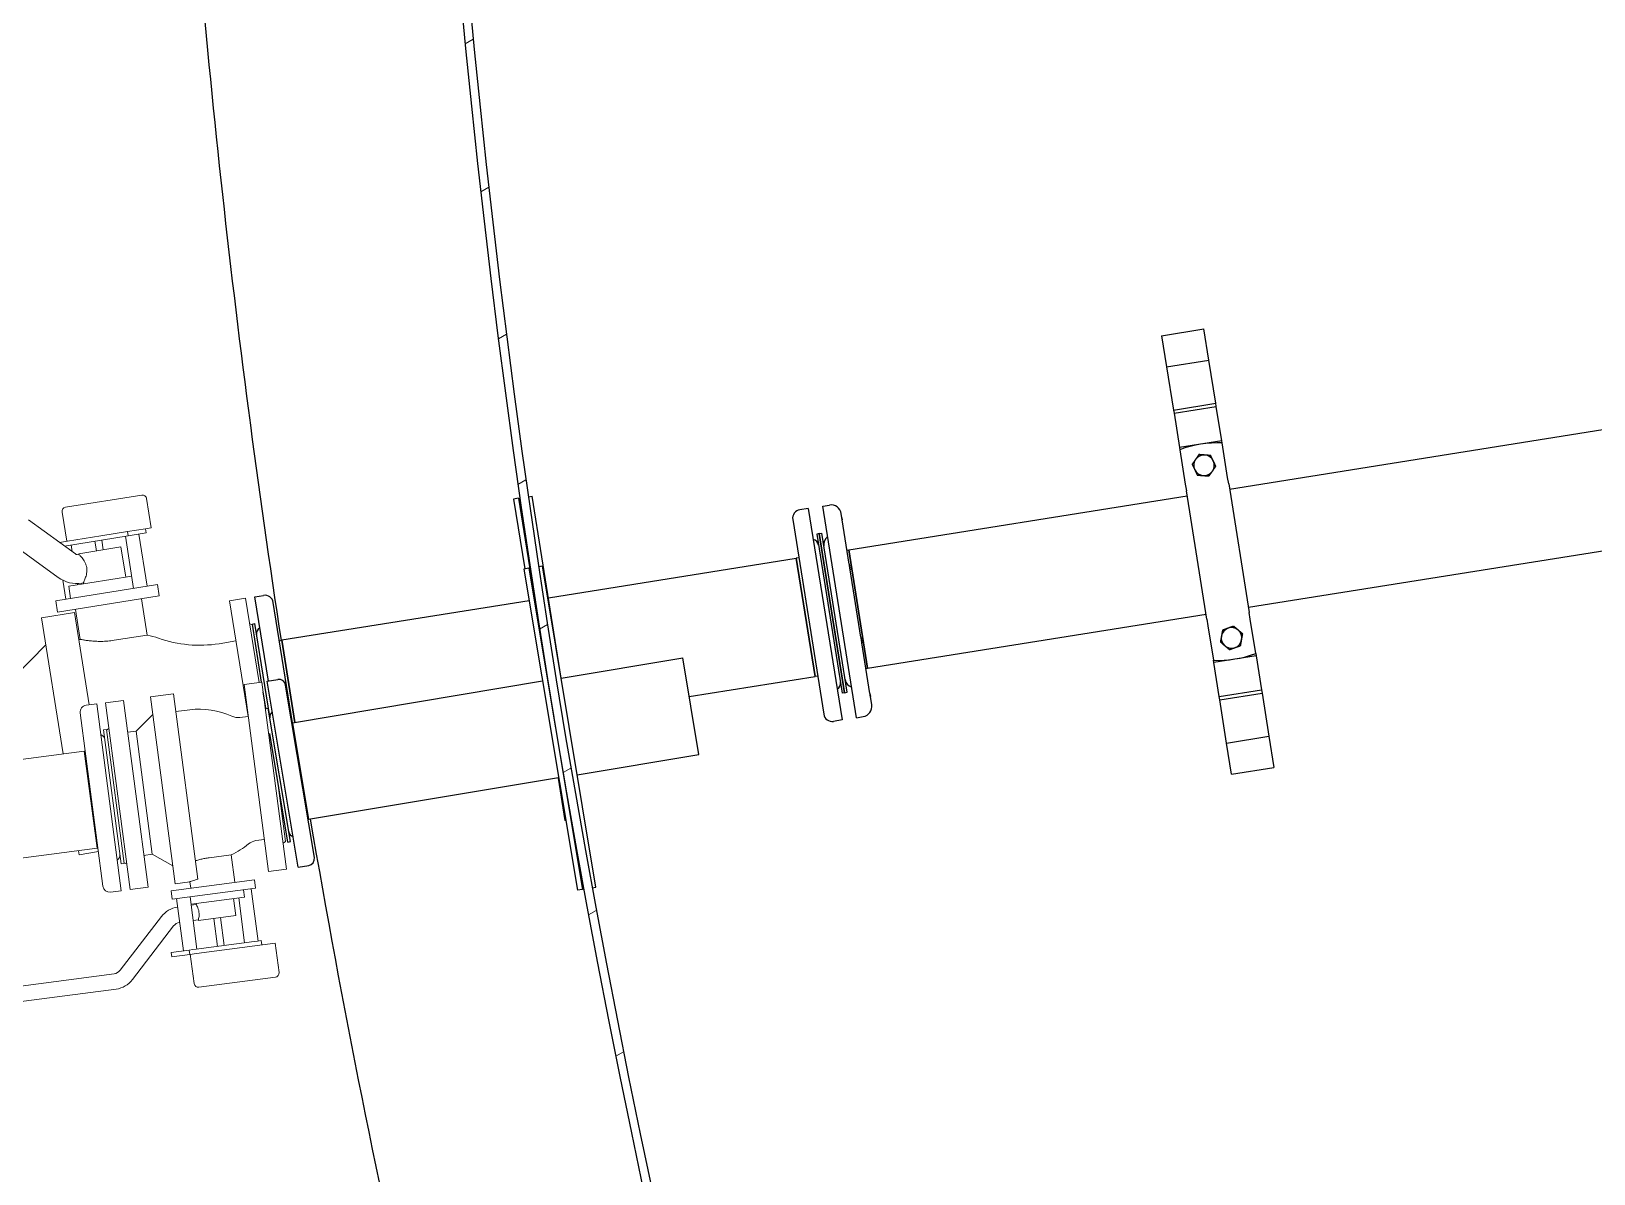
# Model space of a CAD drawing. Header units: millimetres. Extents: x 0 to 157650, y 0 to 89100.
# Drawn here: x 100214 to 105685, y 55330 to 59330 of the extents above; entities that cross this region are included whole.
import ezdxf

# ---------------------------------------------------------------- set-up
doc = ezdxf.new("R2010")
doc.units = ezdxf.units.MM
doc.header["$LTSCALE"] = 150
doc.layers.add('Hatch', color=7, linetype='Continuous', lineweight=18)
doc.layers.add('Visible', color=7, linetype='Continuous', lineweight=25)
doc.layers.add('P_Biomass (BM)', color=150, linetype='Continuous', lineweight=18, true_color=0x007fff)

msp = doc.modelspace()

# ---------------------------------------------------------------- hatches: boundary and pattern name
at = {"layer": 'Hatch'}
h = msp.add_hatch(dxfattribs=at)
h.set_pattern_fill('ANSI31', color=256, scale=3810, angle=-14.999977780745, style=0)
h.set_pattern_definition([(30.000022219255, (0, 0), (-238.1251599456498, 412.4445062076336), [])])
edge = h.paths.add_edge_path()
edge.add_line((108123.4879463315, 42159.58709388264), (108086.8065875741, 42159.58709388264))
edge.add_ellipse((137412.9492791453, 62779.96184395169), major_axis=(19200.00000006426, -30275.11354226793), ratio=1, start_angle=269.9999999999994, end_angle=272.7303477327447, ccw=False)
edge.add_ellipse((137412.9492789841, 62779.96184385057), major_axis=(18899.9999998964, -30463.2975889012), ratio=1, start_angle=269.9999999999999, end_angle=270.5659876102085, ccw=False)
edge.add_ellipse((137412.9492791489, 62779.96184395414), major_axis=(-3600.000000000085, -35668.78887767279), ratio=1, start_angle=270.00000000000017, end_angle=307.5795037802839, ccw=False)
edge.add_ellipse((137412.949278965, 62779.96184397389), major_axis=(-3899.999999980316, -35637.23474102448), ratio=1, start_angle=269.99999999999784, end_angle=270.4821088476203, ccw=False)
edge.add_ellipse((137412.9492772113, 62779.96184416919), major_axis=(-4012.253517421899, -35624.77117922516), ratio=1, start_angle=270, end_angle=270.1805070568376, ccw=False)
edge.add_line((101788.1780979862, 66792.2153615911), (101817.9896219872, 66788.8578272667))
edge.add_ellipse((137412.949279149, 62779.96184395414), major_axis=(-20620.37475007149, 29289.46133281754), ratio=1, start_angle=48.42779682903527, end_angle=90.00000000000006)

# ---------------------------------------------------------------- linework, layer by layer
at = {"layer": 'P_Biomass (BM)'}
for p, q in [((100334.5506830637, 57663.37919880647), (100601.1786788518, 57705.91755634423)), ((100634.6609577594, 57591.26073361153), (100618.35458737, 57693.46813199694)), ((100368.9215719902, 57499.88853389189), (100204.7739176801, 57618.86586786859)), ((100338.407629106, 57543.99589190291), (100322.1012587165, 57646.20329028831)), ((100330.7178158259, 57527.57934114355), (100553.8371841865, 57563.1762462505)), ((100458.0198583312, 57563.07906341171), (100341.178056293, 57544.43789133312)), ((100458.0198583312, 57563.07906341169), (100551.473942101, 57577.98891268323)), ((100572.9647581864, 57379.39455343346), (100543.8968805356, 57561.59035055534)), ((100551.4739421011, 57577.98891268326), (100614.3187633931, 57588.01529970841)), ((100553.8371841865, 57563.17624625054), (100551.4739421011, 57577.98891268325)), ((100553.8371841865, 57563.17624625054), (100616.6820054785, 57573.20263327574)), ((100620.365290771, 57386.95692810687), (100591.2974131202, 57569.15272522876)), ((100634.6609577594, 57591.26073361153), (100614.3187633931, 57588.01529970839)), ((100616.6820054784, 57573.20263327569), (100614.318763393, 57588.01529970835)), ((100309.0606798211, 57417.30116446572), (100144.913025511, 57536.2784984424)), ((100313.5419073078, 57540.02876549088), (100341.178056293, 57544.43789133311)), ((100358.0562609157, 57507.76391749037), (100354.2947501975, 57531.34085186184)), ((100380.4679399997, 57500.58025798632), (100528.5946043264, 57524.21267884062)), ((100380.4679399996, 57500.58025798629), (100380.7042642082, 57499.09899134302)), ((100442.6811390169, 57510.5058747451), (100437.2456822204, 57544.57500754025)), ((100466.3814053091, 57514.28706208172), (100460.9459485126, 57548.35619487688)), ((100528.5946043264, 57524.21267884058), (100545.373623133, 57419.0427471686)), ((100380.7042642081, 57499.09899134303), (100375.6213606681, 57498.28805486397)), ((100655.9156902093, 57392.62870911192), (100300.4116958252, 57335.91089906155)), ((100335.9620952637, 57341.58268006655), (100325.4528324562, 57407.45413918667)), ((100345.4026262918, 57387.13897901533), (100566.1113561387, 57422.35128608825)), ((100376.5092258004, 57392.10178739463), (100375.8573070588, 57396.18797683799)), ((100396.7743103892, 57398.37285960085), (100391.6914068491, 57397.5619231218)), ((100396.7743103892, 57398.37285960085), (100397.2469588063, 57395.41032631435)), ((100662.2964438401, 57352.63450974372), (100655.9156902094, 57392.62870911192)), ((100300.4116958252, 57335.91089906155), (100306.7924494558, 57295.91669969333)), ((100306.792449456, 57295.91669969333), (100662.2964438401, 57352.63450974372)), ((100345.4026262919, 57387.1389790153), (100352.2560283396, 57344.18224636059)), ((100600.0832448228, 57342.70889298486), (100620.3067069345, 57215.94938738012)), ((100908.7837358005, 57335.757679414), (100965.0718682447, 57344.73799933866)), ((100973.3436617462, 56931.09975044139), (100908.7837358005, 57335.75767941397)), ((101012.147171774, 57049.67268516895), (100965.0718682447, 57344.73799933861)), ((100249.9366865066, 57276.21302695299), (100365.4754846815, 57294.64631521938)), ((100417.0472344411, 56971.39753285893), (100365.4754846815, 57294.64631521938)), ((100369.0056484732, 57305.84231645209), (100385.7846672797, 57200.67238478017)), ((100325.9916083324, 56799.50512025442), (100249.9366865067, 57276.21302695302)), ((100989.0842174511, 57251.35487942072), (100979.377966519, 57255.06819234086)), ((100158.0133478267, 57071.67611144399), (100265.0614358535, 57181.41196178385)), ((100380.6002340283, 57199.84525005026), (100385.7846672798, 57200.67238478016)), ((100504.7679087596, 57197.51609911375), (100620.3067069345, 57215.94938738011)), ((100871.9838698815, 57185.58437996185), (100931.2345356121, 57195.03734830357)), ((100632.3522049584, 56999.71719532611), (100712.6604823019, 57010.28036673085)), ((100797.9918712702, 56361.53421003184), (100712.6604823019, 57010.28036673078)), ((100959.5340756169, 57042.75233808608), (101021.9960691063, 57050.96813806755)), ((101045.604361137, 56388.38859676902), (100959.5340756169, 57042.75233808608)), ((101108.0663546264, 56396.60439675049), (101021.9960691063, 57050.96813806755)), ((100443.4790341688, 56974.87418109857), (100406.2992761394, 56969.98382396672)), ((100443.4790341689, 56974.87418109859), (100529.5493196889, 56320.51043978152)), ((100474.7100309138, 56978.98208108707), (100537.1720244032, 56987.19788106856)), ((100560.7803164339, 56324.61833977007), (100474.7100309138, 56978.98208108712)), ((100623.2423099233, 56332.83413975154), (100537.1720244032, 56987.19788106859)), ((100718.4224904785, 56345.353454009), (100632.3522049584, 56999.71719532605)), ((100720.8762822833, 56947.81837324137), (100769.2099677215, 56954.17583751275)), ((101037.9630174483, 56959.23042774685), (101033.8377556022, 56960.93973590583)), ((100385.634059565, 56943.0589502636), (100465.4446879564, 56336.28529922414)), ((100581.5869022221, 56879.57089268591), (100640.5680049398, 56937.25520183664)), ((100944.4613405889, 56927.30077829254), (100974.2051470123, 56931.21306399795)), ((100477.914974673, 56885.60259546863), (100467.5046424248, 56884.23329547175)), ((100467.5046424248, 56884.23329547175), (100529.318756571, 56414.2811539804)), ((100477.914974673, 56885.60259546866), (100539.7290888192, 56415.6504539773)), ((100478.3062032443, 56882.62821482027), (100486.5517174098, 56888.95367892546)), ((100551.8430957987, 56875.65860698046), (100581.5869022222, 56879.57089268587)), ((100638.3150449513, 56448.28569954513), (100581.5869022222, 56879.57089268592)), ((99951.07479906864, 56750.19126802948), (100400.2062760416, 56809.26678221766)), ((100403.1806609534, 56809.65797845797), (100400.2062803112, 56809.26674988747)), ((100444.9237016838, 56469.29507480082), (100400.2062760417, 56809.26678221768)), ((100400.2062803113, 56809.26674988747), (100444.9237059247, 56469.29504246683)), ((101104.470182296, 56492.95826301734), (101073.9543495415, 56724.95998544603)), ((99998.7666053245, 56410.6107891796), (100444.9237016838, 56469.29507480076)), ((100382.2782432908, 56446.70370672334), (100380.0356476215, 56460.76016830916)), ((100447.8980865669, 56469.68627103728), (100444.9237059247, 56469.29504246679)), ((101001.189483318, 56496.0155851517), (101030.9332897415, 56499.9278708571)), ((101104.470182296, 56492.9582630173), (101096.2246681304, 56486.63279891211)), ((100382.2782432908, 56446.70370672331), (100449.5101849299, 56457.43002360144)), ((100539.7290888192, 56415.65045397728), (100529.318756571, 56414.2811539804)), ((100539.3378602494, 56418.62483461361), (100548.938629938, 56414.64674193168)), ((100608.5712385278, 56444.37341383961), (100638.3150449513, 56448.28569954501)), ((100638.3150449513, 56448.28569954511), (100710.2066904969, 56407.81544749834)), ((100914.6636307797, 56446.45586327316), (100837.3297340786, 56436.28392043897)), ((100927.3325642403, 56350.13817770165), (100914.6636307796, 56446.45586327316)), ((100995.7433190144, 56359.13643482421), (100704.2540160641, 56320.79603491072)), ((100718.4224904784, 56345.35345400893), (100769.730556559, 56352.10214685087)), ((100772.6647708381, 56329.79429203322), (100769.7305565591, 56352.10214685086)), ((100999.6556047198, 56329.3926284007), (100995.7433190143, 56359.13643482424)), ((101045.604361137, 56388.38859676902), (101108.0663546263, 56396.6043967505)), ((100529.5493196889, 56320.51043978152), (100492.3695616595, 56315.62008264968)), ((100560.7803164339, 56324.61833977002), (100623.2423099232, 56332.8341397515)), ((100704.254016064, 56320.79603491072), (100708.1663017695, 56291.05222848718)), ((100708.1663017695, 56291.05222848716), (100999.6556047198, 56329.39262840065)), ((100770.4423964687, 56299.24357668296), (100794.5029535572, 56116.31916717834)), ((100961.3397185766, 56298.63319295309), (100773.7678393183, 56273.96134122304)), ((100940.7049528703, 56295.91904474491), (100961.4400671092, 56138.27687070033)), ((100961.3397185766, 56298.63319295302), (100958.0142757269, 56323.91542841301)), ((100984.9696002982, 56327.46093733364), (101009.0301573868, 56144.53652782906)), ((100722.8523061911, 56292.98391955429), (100746.9128632797, 56110.05951004966)), ((100792.3868648184, 56271.87159346835), (100774.3546821741, 56269.49977025942)), ((100792.3868648184, 56271.8715934684), (100791.8000219626, 56276.3331644319)), ((100930.4973416369, 56234.05960868897), (100922.672770226, 56293.54722153595)), ((100670.1261423076, 56230.08910737955), (100526.0268864606, 56042.3410501344)), ((100712.9633540583, 56197.21094913691), (100568.8640982113, 56009.46289189177)), ((100799.4289790882, 56218.33274190612), (100781.396796444, 56215.96091869719)), ((100799.6245933735, 56216.84555158491), (100799.4289790882, 56218.33274190611)), ((100930.4973416369, 56234.05960868899), (100799.6245933735, 56216.84555158497)), ((100853.1634449358, 56223.88766585473), (100866.0739877638, 56125.73310465721)), ((100876.9584900747, 56227.01749441915), (100889.8690329027, 56128.86293322164)), ((100995.1540735137, 56142.71136786763), (100792.3370179833, 56116.03427563952)), ((100793.3607323037, 56101.03972750584), (101068.6075750222, 56137.24371138427)), ((100995.1540735138, 56142.71136786767), (101006.8642218128, 56144.25163629018)), ((101019.9378290707, 56145.97124426719), (101006.8642218129, 56144.25163629014)), ((101019.9378290707, 56145.97124426719), (101021.8939719235, 56131.09934105541)), ((101068.6075750221, 56137.24371138422), (101082.104960706, 56034.62757922315)), ((100767.5532624263, 56112.77439923997), (100704.4571207653, 56104.47518798317)), ((100704.4571207653, 56104.47518798317), (100706.4132636181, 56089.60328477146)), ((100769.5094052791, 56097.90249602822), (100706.413263618, 56089.60328477142)), ((100780.6268696842, 56114.49400721701), (100767.5532624263, 56112.77439923997)), ((100767.5532624263, 56112.77439923997), (100769.5094052791, 56097.90249602825)), ((100793.3607323037, 56101.0397275058), (100769.5094052791, 56097.90249602823)), ((100771.1695107871, 56098.1208543297), (100784.6668964709, 55995.50472216863)), ((100780.6268696842, 56114.49400721706), (100792.3370179833, 56116.03427563957)), ((100504.1521046666, 56029.71507088339), (99865.50579745694, 55945.71214324986)), ((100511.1942189364, 55976.17621932115), (99872.54791172674, 55892.17329168764)), ((101069.189200347, 56017.79953315872), (100801.4949425355, 55982.58896180959))]:
    msp.add_line(p, q, dxfattribs=at)
for centre, radius, start, end in [((100336.9139251491, 57648.56653237373), 14.99999999999978, 99.06468734826123, 189.0646873482548), ((100603.5419209373, 57691.10488991148), 14.99999999999978, 9.064687348254804, 99.06468734826123), ((100374.2034154168, 57507.1756547236), 8.999999999999876, 234.0646873481431, 279.0646873482591), ((100374.2034154168, 57507.1756547236), 110.9999999999984, 234.0646873482146, 279.0646873482279), ((100552.3694944998, 56899.15207810076), 323.9999999999946, 70.60014870982867, 77.89623850240287), ((100803.7806064417, 57613.07854028526), 432.9006147540916, 250.6001487098419, 279.0646873482465), ((100409.4291047038, 56946.18877882794), 23.99999999999978, 97.49325774645156, 187.4932577464548), ((100804.0293105001, 56689.45596034363), 266.9999999999951, 65.06979548016821, 97.49325774646643), ((100937.8719548353, 56977.39768558869), 50.52840909090771, 245.0697954801847, 277.4932577464792), ((100451.18310649, 56847.28931808705), 20.99999999999973, 7.493257746462081, 72.1163242213852), ((100804.0293105001, 56689.45596034363), 266.9999999999929, 294.4790663243284, 309.9167200127664), ((101007.7788690715, 56445.91867785544), 50.52840909090732, 97.49325774650312, 129.9167200128005), ((100503.9989635137, 56445.74793136977), 20.99999999999979, 302.870191271771, 7.493257746433164), ((100489.2397330953, 56339.41512778847), 23.99999999999977, 187.4932577464548, 277.4932577464515), ((100739.1416501281, 56177.11874132204), 86.99999999999801, 98.17839576196886, 142.4932577464796), ((100739.1416501281, 56177.11874132204), 32.99999999999942, 99.2997869566934, 142.4932577465624), ((100499.8485903906, 56062.43325794925), 32.99999999999929, 277.4932577464778, 322.4932577465477), ((101067.2330574942, 56032.67143637044), 14.99999999999971, 277.4932577463991, 7.493257746364022), ((100499.8485903906, 56062.43325794925), 86.99999999999788, 277.493257746473, 322.4932577464796), ((100799.5387996827, 55997.46086502133), 14.99999999999971, 187.4932577464044, 277.4932577463991)]:
    msp.add_arc(centre, radius, start, end, dxfattribs=at)
for points, knots in [([(100380.7042642082, 57499.09899134305), (100380.7042642082, 57499.09899134305), (100380.978929283, 57498.808859072), (100382.0870204538, 57497.62031051292), (100382.9198503877, 57496.7223646368), (100385.030827755, 57494.38376824299), (100386.3101347313, 57492.94109809963), (100389.1204740016, 57489.63795313265), (100390.6503227776, 57487.77707284921), (100395.2812677266, 57481.80785897419), (100398.8859384904, 57476.73709903604), (100403.4802202802, 57468.02579316372), (100404.8711002307, 57464.9345525964), (100407.1172292725, 57458.52706372175), (100407.9686557174, 57455.20930156194), (100409.0283189317, 57448.5673930491), (100409.2515275854, 57445.14940378098), (100409.1106826103, 57438.36109235294), (100408.7507329137, 57434.99052096253), (100407.0951703472, 57425.28210256647), (100405.2472851231, 57419.34143106701), (100402.7036399883, 57412.22756890675), (100401.8287769259, 57409.9830361428), (100400.1857720409, 57405.9693958456), (100399.4188811468, 57404.2002712489), (100398.1403867648, 57401.32091183167), (100397.6283097323, 57400.20839683941), (100396.9450614488, 57398.73405444255), (100396.7743103891, 57398.37285960087), (100396.7743103891, 57398.37285960087)], [2.673934578737484, 2.673934578737484, 2.673934578737485, 2.673934578737485, 3.006122836816016, 3.006122836816016, 3.338311094894546, 3.338311094894546, 3.670499352973077, 3.670499352973077, 4.002687611051608, 4.002687611051608, 4.675278384263289, 4.675278384263289, 5.01157377086913, 5.01157377086913, 5.34786915747497, 5.34786915747497, 5.684164544080812, 5.684164544080812, 6.020459930686652, 6.020459930686652, 6.693050703898333, 6.693050703898333, 7.025238961976864, 7.025238961976864, 7.357427220055395, 7.357427220055395, 7.689615478133925, 7.689615478133925, 8.021803736209241, 8.021803736209241, 8.021803736212457, 8.021803736212457]), ([(100504.7679087596, 57197.51609911375), (100497.4396328873, 57196.34693149402), (100489.8407074298, 57195.41919619674), (100474.6796227959, 57194.14925266477), (100467.1173900158, 57193.80577960985), (100452.5734913112, 57193.63018379048), (100445.5793501374, 57193.79539463886), (100432.6053112377, 57194.44784433477), (100426.6258022378, 57194.932390749), (100416.0123794185, 57195.99723102238), (100411.0038730323, 57196.61728834859), (100402.1310308288, 57197.85407442919), (100398.2664228606, 57198.46839928993), (100392.0320220968, 57199.51623881437), (100389.6575106124, 57199.94912215384), (100386.5333588993, 57200.52745667235), (100385.7846672798, 57200.67238478016), (100385.7846672797, 57200.67238478018)], [-11.86966070399784, -11.86966070399784, -11.86966070399784, -11.86966070399784, -11.12756515635191, -11.12756515635191, -10.38546960870597, -10.38546960870597, -9.643374061060033, -9.643374061060033, -8.901278513414097, -8.901278513414097, -8.159666473060302, -8.159666473060302, -7.418054432706509, -7.418054432706509, -6.676442392352715, -6.676442392352715, -5.934830352036131, -5.934830352036131, -5.934830351998922, -5.934830351998922]), ([(100789.5974769652, 56425.35399673712), (100791.2027343228, 56425.87912008465), (100792.8779008144, 56426.41122296632), (100798.7305533274, 56428.2050659181), (100803.1983551346, 56429.46796197989), (100812.5700261296, 56431.8277307424), (100817.4820566866, 56432.92539971363), (100827.4184786754, 56434.8323785302), (100832.4430777054, 56435.64116491521), (100837.3297340786, 56436.28392043897)], [-1.686697260268782, -1.686697260268782, -1.686697260268782, -1.686697260268782, -1.478624044706926, -1.478624044706926, -0.9857493631379501, -0.9857493631379501, -0.4928746815689742, -0.4928746815689742, 0, 0, 0, 0]), ([(100769.730556559, 56352.10214685091), (100769.730556559, 56352.10214685091), (100770.184212234, 56352.27553569062), (100772.0903741646, 56352.99064749121), (100773.5424354764, 56353.53201594187), (100777.3803954227, 56354.91811219495), (100779.7694391348, 56355.76321693876), (100785.293792934, 56357.63127448111), (100788.4296390781, 56358.65319451996), (100793.7068121687, 56360.27812719484), (100795.7839606569, 56360.89937990081), (100797.9918712702, 56361.53421003185)], [11.80085282691435, 11.80085282691435, 11.80085282691882, 11.80085282691882, 12.29252773734235, 12.29252773734235, 12.78420264777034, 12.78420264777034, 13.27587755819834, 13.27587755819834, 13.76755246862634, 13.76755246862634, 14.05128873245491, 14.05128873245491, 14.05128873245491, 14.05128873245491]), ([(100792.3868648184, 56271.87159346845), (100792.3868648184, 56271.87159346845), (100792.7682447169, 56271.22163454337), (100794.1787384246, 56268.61498973003), (100795.195071116, 56266.65872550648), (100797.2375545612, 56262.13671960078), (100798.4054012933, 56259.25575708997), (100800.389631122, 56252.82200031363), (100801.1858931438, 56249.26230752324), (100801.6340214009, 56245.85533749677)], [4.121278729204015, 4.121278729204015, 4.121278729204042, 4.121278729204042, 4.464526974962162, 4.464526974962162, 4.80777522072031, 4.80777522072031, 5.151406763162832, 5.151406763162832, 5.495038305605354, 5.495038305605354, 5.495038305605354, 5.495038305605354]), ([(100801.6340214009, 56245.85533749677), (100802.0821496581, 56242.4483674703), (100802.2334781649, 56238.80384477833), (100801.9804546712, 56232.07581584097), (100801.5973232628, 56228.99084885536), (100800.7936646263, 56224.09448195418), (100800.3177744583, 56221.94194150158), (100799.6293130139, 56219.05921527086), (100799.4289790883, 56218.33274190621), (100799.4289790883, 56218.33274190615)], [0, 0, 0, 0, 0.3436315424425216, 0.3436315424425216, 0.6872630848850432, 0.6872630848850432, 1.030511330643191, 1.030511330643191, 1.373759576385845, 1.373759576385845, 1.373759576401338, 1.373759576401338])]:
    msp.add_open_spline(points, degree=3, knots=knots, dxfattribs=at)
at = {"layer": 'Visible', "color": 9, "true_color": 0xc0c0c0}
for p, q in [((104409.9018413875, 57726.79056015423), (110838.1840430819, 58752.37141053333)), ((104475.9308252559, 57312.92466002565), (110838.184043082, 58327.9711157872)), ((104172.2912413273, 58264.03833826307), (104320.4179056539, 58287.67075911786)), ((104337.8731387927, 58178.26235463074), (104320.4179056539, 58287.67075911786)), ((104172.2912413273, 58264.03833826307), (104189.7464744661, 58154.62993377589)), ((104189.746474466, 58154.62993377585), (104337.8731387927, 58178.2623546307)), ((104361.9637514829, 58027.26377004632), (104337.8731387927, 58178.26235463071)), ((104189.746474466, 58154.62993377585), (104213.8370871561, 58003.63134919152)), ((104213.8370871563, 58003.63134919153), (104361.9637514829, 58027.26377004632)), ((104213.8370871563, 58003.63134919153), (104215.6632604076, 57992.18499954072)), ((104215.6632604076, 57992.18499954071), (104363.7899247342, 58015.81742039551)), ((104215.6632604076, 57992.18499954071), (104234.7633200238, 57872.46691662483)), ((104363.7899247342, 58015.81742039551), (104361.9637514829, 58027.26377004634)), ((104382.8899843505, 57896.09933747966), (104363.7899247342, 58015.81742039554)), ((104382.8899843505, 57896.09933747966), (104234.7633200238, 57872.46691662486)), ((104384.0977257431, 57888.52928340209), (104382.8899843505, 57896.09933747962)), ((104403.3456881697, 57767.88415411753), (104384.097725743, 57888.52928340213)), ((104234.7633200238, 57872.46691662484), (104235.9710614164, 57864.89686254731)), ((104235.9710614164, 57864.89686254731), (104255.219023843, 57744.25173326265)), ((104255.219023843, 57744.25173326267), (104258.9064456394, 57721.13918402306)), ((104330.6728923507, 57271.31119444717), (104258.9064456394, 57721.13918402306)), ((104407.033109966, 57744.77160487787), (104403.3456881697, 57767.88415411748)), ((104407.033109966, 57744.77160487787), (104478.7995566774, 57294.94361530199)), ((101920.8733058289, 57694.69458409506), (101903.0981061097, 57691.85869359247)), ((101903.0981061097, 57691.85869359248), (101942.0880821544, 57447.47175036886)), ((101920.8733058289, 57694.69458409506), (102030.1625462887, 57009.67586614152)), ((101954.9774587468, 57700.13562807131), (101968.2738384142, 57702.25695876878)), ((102069.9849028047, 57064.73781564643), (101968.2738384142, 57702.25695876875)), ((102985.519569941, 57667.08421803711), (103009.2198362333, 57670.86540537386)), ((103103.6816742151, 56926.45089640385), (102985.5195699411, 57667.08421803713)), ((103076.7618624476, 57514.09877246097), (104261.7751770608, 57703.15813929946)), ((102880.6323225103, 57619.97089373925), (102989.3414584424, 56938.58823783663)), ((102935.15650407, 57659.04919494651), (102905.5311712047, 57654.32271077554)), ((102935.15650407, 57659.04919494651), (103053.318608344, 56918.41587331322)), ((103052.7553583328, 57626.48689355122), (103050.4420166769, 57640.98678694065)), ((103052.7553583328, 57626.48689355121), (103053.8747255042, 57619.47076404517)), ((103078.7154680489, 57463.77040837027), (103053.8747255042, 57619.47076404519)), ((102973.5088712921, 57570.99185040073), (102964.6212714326, 57569.57390514945)), ((102964.6212714326, 57569.57390514947), (103053.4791738467, 57012.61764728123)), ((102973.5088712923, 57570.99185040069), (102982.3964711519, 57572.40979565195)), ((102973.5088712922, 57570.99185040076), (103062.3667737063, 57014.03559253252)), ((103062.3667737064, 57014.03559253253), (102973.5088712923, 57570.99185040075)), ((103071.254373566, 57015.45353778382), (102982.3964711519, 57572.40979565203)), ((103070.8367958745, 57513.15347562668), (103076.7618624477, 57514.09877246089)), ((103142.790846316, 57100.23287233229), (103076.7618624477, 57514.09877246096)), ((103076.7618624477, 57514.09877246096), (103142.790846316, 57100.23287233229)), ((101956.8059760698, 57449.92412625838), (101939.0507668208, 57446.96565629491)), ((101939.0507668207, 57446.96565629492), (102126.4205311739, 56322.4690705256)), ((101956.8059760697, 57449.92412625839), (102144.1757404228, 56325.42754048908)), ((101990.8717745413, 57455.60035570426), (102004.1532007401, 57457.81337949523)), ((102191.5229650932, 56333.31679372616), (102004.1532007401, 57457.81337949522)), ((102025.0625457284, 57346.30858439182), (102893.0847986825, 57484.79457060103)), ((102901.9723985421, 57486.21251585228), (102893.0847986825, 57484.79457060102)), ((102959.1137825509, 57070.92867047231), (102893.0847986826, 57484.794570601)), ((102893.0847986826, 57484.794570601), (102959.1137825509, 57070.92867047231)), ((103078.7154680489, 57463.77040837022), (103081.833435017, 57444.2271694738)), ((103119.399800079, 57208.76333859078), (103081.833435017, 57444.2271694738)), ((100997.6597346764, 57349.9371301654), (101027.2850675418, 57354.66361433636)), ((101044.7709081846, 57054.64698502321), (100997.6597346765, 57349.9371301654)), ((101957.6157862232, 57335.54799504635), (101091.8645604696, 57197.42433300629)), ((101128.9364113794, 56907.93517496744), (101061.6368845781, 57329.76476564199)), ((103142.7908463161, 57100.23287233228), (104327.8041609293, 57289.29223917078)), ((104482.4869784737, 57271.83106606238), (104478.7995566774, 57294.94361530199)), ((100988.6115693142, 57254.3174109461), (100997.4991691738, 57255.73535619736)), ((101021.0736708339, 57050.84681245364), (100988.6115693142, 57254.3174109461)), ((101049.3079304533, 56931.0009991725), (100997.4991691738, 57255.7353561974)), ((104330.6728923507, 57271.31119444717), (104334.3603141471, 57248.19864520757)), ((104334.3603141471, 57248.19864520759), (104353.6082765737, 57127.55351592298)), ((104501.7349409004, 57151.18593677777), (104482.4869784737, 57271.83106606237)), ((101082.97696061, 57196.00638775506), (101091.8645604696, 57197.42433300633)), ((101091.8645604696, 57197.4243330063), (101137.8142273362, 56909.41444516244)), ((101137.8142273362, 56909.4144451625), (101091.8645604696, 57197.4243330063)), ((103119.3998000791, 57208.7633385907), (103122.689904081, 57188.14115459667)), ((103150.976024496, 57010.84536718854), (103122.689904081, 57188.14115459673)), ((102069.6586565146, 57064.68345470724), (102495.7836784902, 57135.68673383055)), ((102552.1425312944, 56797.44999763738), (102495.7836784902, 57135.68673383055)), ((104354.8160179663, 57119.98346184546), (104353.6082765737, 57127.55351592299)), ((104502.9426822929, 57143.61588270024), (104354.8160179663, 57119.98346184545)), ((104373.9160775825, 57000.26537892962), (104354.8160179663, 57119.98346184544)), ((104501.7349409003, 57151.18593677783), (104502.9426822929, 57143.61588270024)), ((104502.9426822929, 57143.61588270024), (104522.0427419092, 57023.89779978442)), ((102518.2927007673, 57000.59920363565), (102959.1137825508, 57070.92867047232)), ((102968.0013824104, 57072.34661572363), (102959.1137825509, 57070.92867047235)), ((103136.8657797429, 57099.28757549803), (103142.790846316, 57100.23287233225)), ((101035.5294558543, 56960.23877748166), (101026.4186041822, 57017.3450754634)), ((101040.4301443454, 57053.92370323834), (101077.4201636141, 57060.08718232891)), ((101148.9073763393, 56402.89936410873), (101040.4301443454, 57053.92370323832)), ((101205.6263813221, 56436.68108214923), (101105.0384025641, 57040.35819661487)), ((102004.5562225952, 57053.83573150687), (101128.6325663119, 56907.8845466423)), ((103062.3667737062, 57014.03559253251), (103053.4791738467, 57012.61764728125)), ((103062.3667737064, 57014.03559253254), (103071.254373566, 57015.4535377838)), ((103150.976024496, 57010.84536718855), (103152.510967229, 57001.22443379488)), ((104373.9160775825, 57000.26537892962), (104522.0427419092, 57023.89779978441)), ((104375.7422508339, 56988.81902927881), (104523.8689151605, 57012.45145013361)), ((104522.0427419092, 57023.8977997844), (104523.8689151605, 57012.45145013359)), ((104523.8689151605, 57012.45145013363), (104547.9595278507, 56861.45286554935)), ((101037.9630174482, 56959.23042774688), (101043.878766324, 56960.21614214287)), ((101121.7851420287, 56492.66229858619), (101043.878766324, 56960.2161421429)), ((103157.2605589406, 56971.45426418418), (103152.510967229, 57001.22443379488)), ((104375.7422508339, 56988.81902927881), (104373.9160775825, 57000.26537892964)), ((104399.832863524, 56837.82044469446), (104375.7422508339, 56988.81902927879)), ((101127.152965541, 56907.63800747868), (101128.6325663118, 56907.88454664232)), ((101128.6325663117, 56907.88454664229), (101184.9914191159, 56569.64781044905)), ((101184.9914191159, 56569.64781044905), (101128.6325663117, 56907.88454664229)), ((103053.318608344, 56918.41587331321), (103023.6932754786, 56913.68938914224)), ((103103.6816742151, 56926.4508964039), (103127.3819405073, 56930.23208374067)), ((101112.9075374042, 56491.18306360445), (101049.5249514814, 56871.57261959017)), ((104399.832863524, 56837.82044469446), (104547.9595278506, 56861.4528655493)), ((104547.9595278507, 56861.4528655493), (104565.4147609895, 56752.04446106211)), ((102126.0175093187, 56726.44671851411), (102552.1425312943, 56797.44999763742)), ((104417.2880966628, 56728.41204020732), (104399.832863524, 56837.82044469444)), ((104417.2880966628, 56728.41204020732), (104565.4147609895, 56752.04446106211)), ((101077.5821365634, 56697.37912784835), (101078.5249589513, 56697.52954759597)), ((102060.9150753994, 56715.59899531367), (101184.9914191159, 56569.64781044911)), ((102058.9059192349, 56715.26421873739), (102082.7045046063, 56566.09604470986)), ((101183.5118183452, 56569.4012712855), (101184.9914191159, 56569.64781044907)), ((102085.7452396209, 56566.58116958518), (102082.7045046063, 56566.0960447098)), ((101112.9075374043, 56491.18306360448), (101121.7851420288, 56492.66229858619)), ((101148.9073763394, 56402.89936410871), (101185.8973956082, 56409.0628431993)), ((102144.1757404229, 56325.42754048904), (102126.420531174, 56322.46907052557)), ((102178.2415388944, 56331.10376993522), (102191.5229650932, 56333.31679372617))]:
    msp.add_line(p, q, dxfattribs=at)
for centre, radius, start, end in [((137412.949279149, 62779.96184395414), 35850.00000000009, 173.5741192067048, 215.1125742343866), ((137412.949279149, 62779.96184395414), 35820.00000000009, 173.5741192067048, 215.1463223776695), ((137412.949279149, 62779.96184395403), 36750.00000000001, 183.6697988150256, 188.7379827046561), ((104368.8530011584, 57508.04139966253), 380.793160784547, 87.70559989807313, 110.423774798793), ((104320.6428626146, 57810.2197948889), 35.99999999999991, 145.4458109002485, 205.4458109002509), ((104320.6428626146, 57810.2197948889), 35.99999999999991, 85.44581090023786, 145.4458109002346), ((104320.6428626146, 57810.2197948889), 35.99999999999994, 25.44581090025091, 85.44581090027168), ((104320.6428626146, 57810.2197948889), 35.99999999999994, 205.4458109002509, 265.4458109002717), ((104320.6428626146, 57810.2197948889), 35.99999999999991, 265.4458109002379, 325.4458109002346), ((104320.6428626146, 57810.2197948889), 35.99999999999991, 325.4458109002485, 25.4458109002509), ((103014.8916172384, 57635.3150059355), 35.99999999999989, 9.064687348398419, 99.06468734839845), ((102910.2576553755, 57624.6973779102), 30.00000000000088, 99.06468734838182, 189.0646873484485), ((103022.0740635601, 57533.1709289421), 32.99999999999994, 126.1003791378598, 189.064687348464), ((102947.0654345626, 57527.27978508771), 24.00000000000067, 9.064687348641314, 77.04037451132699), ((101032.0115517127, 57325.03828147103), 30.00000000000166, 9.064687348442146, 99.06468734834162), ((101027.3438648883, 57221.00361080923), 24.00000000000133, 121.0890001854863, 189.0646873482644), ((104417.0631397022, 57205.86300443614), 35.99999999999992, 109.7132580020296, 169.7132580020224), ((104417.0631397022, 57205.86300443614), 35.99999999999992, 49.71325800203613, 109.7132580020239), ((104417.0631397022, 57205.86300443614), 35.99999999999989, 349.7132580020224, 49.71325800202512), ((104417.0631397022, 57205.86300443614), 35.99999999999991, 169.7132580020224, 229.7132580020251), ((104417.0631397022, 57205.86300443614), 35.99999999999993, 229.7132580020361, 289.7132580020238), ((104417.0631397022, 57205.86300443614), 35.99999999999992, 289.7132580020296, 349.7132580020224), ((104368.8530011584, 57508.04139966253), 380.7931607845469, 267.7055998980732, 290.423774798793), ((101081.3647902322, 57036.4135699969), 24.00000000000557, 9.46002520709799, 99.46002520721932), ((103023.6344781321, 57047.34939266937), 24.00000000000071, 301.089000185303, 9.064687348515612), ((103096.7525134613, 57065.09066966986), 32.99999999999991, 189.0646873484515, 252.028995559039), ((103121.7101595022, 56965.78248317898), 35.99999999999989, 279.0646873483984, 9.064687348398426), ((101070.2635778778, 56929.63687270634), 21.00000000000486, 124.8369587319843, 189.4600252070262), ((103018.9667913078, 56943.31472200762), 30.00000000000088, 189.0646873484421, 279.0646873483416), ((137412.949279149, 62779.96184395403), 36750.00000000001, 189.7273285277135, 195.8971507283322), ((101136.829152056, 56530.14466460413), 21.00000000000495, 189.4600252070262, 254.0830916819125), ((101181.9527689901, 56432.7364555312), 24.00000000000558, 279.4600252072695, 9.46002520711474)]:
    msp.add_arc(centre, radius, start, end, dxfattribs=at)
for points, weights in [([(104290.9936180988, 57830.63847015562), (104285.5224505506, 57822.69397903141), (104279.2048904371, 57813.52047085319)], [1, 1.04818815858857, 1.019815418649311]), ([(104302.7823457606, 57847.75646945803), (104296.4647856471, 57838.5829612798), (104290.9936180988, 57830.63847015562)], [1.019815418649315, 1.048188158588583, 1]), ([(104323.5013318493, 57846.10613147588), (104313.8856169415, 57846.87205599892), (104302.7823457606, 57847.75646945803)], [1, 1.048188158588592, 1.019815418649319]), ([(104344.220317938, 57844.45579349374), (104333.1170467571, 57845.34020695285), (104323.5013318493, 57846.10613147588)], [1.019815418649313, 1.048188158588575, 1]), ([(104353.150576365, 57825.68745620917), (104349.0060290054, 57834.3978718564), (104344.220317938, 57844.45579349374)], [1, 1.048188158588583, 1.019815418649316]), ([(104279.2048904371, 57813.52047085319), (104283.9906015045, 57803.46254921587), (104288.1351488641, 57794.75213356863)], [1.01981541864932, 1.048188158588594, 1]), ([(104288.1351488641, 57794.75213356863), (104292.2796962237, 57786.0417179214), (104297.0654072911, 57775.98379628408)], [1, 1.048188158588593, 1.019815418649321]), ([(104297.0654072911, 57775.98379628408), (104308.168678472, 57775.09938282496), (104317.7843933798, 57774.33345830192)], [1.019815418649313, 1.048188158588573, 1]), ([(104317.7843933798, 57774.33345830192), (104327.4001082876, 57773.56753377888), (104338.5033794685, 57772.68312031977)], [1, 1.048188158588568, 1.019815418649311]), ([(104338.5033794685, 57772.68312031977), (104344.820939582, 57781.856628498), (104350.2921071303, 57789.8011196222)], [1.019815418649322, 1.048188158588595, 1]), ([(104350.2921071303, 57789.8011196222), (104355.7632746785, 57797.74561074639), (104362.080834792, 57806.91911892461)], [1, 1.048188158588594, 1.019815418649321]), ([(104362.080834792, 57806.91911892461), (104357.2951237246, 57816.97704056193), (104353.150576365, 57825.68745620917)], [1.019815418649319, 1.048188158588589, 1]), ([(104385.3533920049, 57232.74221389206), (104383.3643503877, 57221.78281009768), (104381.641789818, 57212.29168800136)], [1.019815418649313, 1.048188158588573, 1]), ([(104404.9198680405, 57239.75313505479), (104395.8390349098, 57236.49935521957), (104385.3533920049, 57232.74221389206)], [1, 1.048188158588593, 1.019815418649321]), ([(104424.486344076, 57246.76405621754), (104414.0007011712, 57243.00691489004), (104404.9198680405, 57239.75313505479)], [1.01981541864932, 1.048188158588594, 1]), ([(104440.3412179247, 57233.32445148958), (104432.9829453637, 57239.56179375065), (104424.486344076, 57246.76405621754)], [1, 1.04818815858857, 1.019815418649311]), ([(104456.1960917733, 57219.88484676161), (104447.6994904856, 57227.0871092285), (104440.3412179247, 57233.32445148958)], [1.019815418649315, 1.048188158588583, 1]), ([(104381.641789818, 57212.29168800136), (104379.9192292483, 57202.80056590506), (104377.9301876311, 57191.84116211067)], [1, 1.048188158588568, 1.019815418649311]), ([(104377.9301876311, 57191.84116211067), (104386.4267889188, 57184.63889964378), (104393.7850614797, 57178.40155738271)], [1.019815418649322, 1.048188158588595, 1]), ([(104393.7850614797, 57178.40155738271), (104401.1433340407, 57172.16421512164), (104409.6399353284, 57164.96195265475)], [1, 1.048188158588594, 1.019815418649321]), ([(104409.6399353284, 57164.96195265475), (104420.1255782332, 57168.71909398225), (104429.2064113639, 57171.97287381748)], [1.019815418649319, 1.048188158588589, 1]), ([(104429.2064113639, 57171.97287381748), (104438.2872444946, 57175.22665365272), (104448.7728873995, 57178.98379498022)], [1, 1.048188158588583, 1.019815418649316]), ([(104448.7728873995, 57178.98379498022), (104450.7619290167, 57189.94319877461), (104452.4844895864, 57199.43432087093)], [1.019815418649313, 1.048188158588575, 1]), ([(104452.4844895864, 57199.43432087093), (104454.2070501561, 57208.92544296723), (104456.1960917733, 57219.88484676161)], [1, 1.048188158588592, 1.019815418649319])]:
    msp.add_rational_spline(points, weights, degree=2, dxfattribs=at)
for points, knots in [([(103053.8747255042, 57619.47076404517), (103053.8681220888, 57619.51215387556), (103053.8615181576, 57619.55339822619), (103053.5379222899, 57621.5674244164), (103053.2350192201, 57623.17076760775), (103052.838593083, 57625.46896500252), (103052.738126181, 57626.1890987916), (103052.7042063179, 57626.67702613517), (103052.7247039391, 57626.67903354028), (103052.7553583328, 57626.48689355121)], [-2.355385897473158, -2.355385897473158, -2.355385897473158, -2.355385897473158, -2.349031193156322, -2.349031193156322, -2.043971453062818, -2.043971453062818, -1.75435964205497, -1.75435964205497, -1.560670043043428, -1.560670043043428, -1.560670043043428, -1.560670043043428]), ([(103081.833435017, 57444.2271694738), (103081.8236447374, 57444.28853438744), (103081.8138289069, 57444.34990370837), (103081.3425014888, 57447.28957363519), (103080.8427229769, 57450.12707465285), (103079.9751648087, 57455.3785020115), (103079.608201323, 57457.76907432881), (103079.0842318479, 57461.3285662538), (103078.8980999806, 57462.62568185208), (103078.7154680489, 57463.77040837026)], [-2.35538517571905, -2.35538517571905, -2.35538517571905, -2.35538517571905, -2.348881911791905, -2.348881911791905, -2.043887780416902, -2.043887780416902, -1.75433311417578, -1.75433311417578, -1.56067003074902, -1.56067003074902, -1.56067003074902, -1.56067003074902]), ([(103122.689904081, 57188.14115459672), (103122.6829781164, 57188.18456614731), (103122.6760046088, 57188.22812698186), (103122.3319902573, 57190.37013506264), (103121.9010027397, 57192.77630425783), (103121.0531811372, 57197.90382265158), (103120.6427851768, 57200.56657407896), (103119.960642782, 57205.11752323303), (103119.6887701889, 57206.95209044493), (103119.3998000791, 57208.76333859077)], [-2.355385897473173, -2.355385897473173, -2.355385897473173, -2.355385897473173, -2.349031193156337, -2.349031193156337, -2.043971453062784, -2.043971453062784, -1.754359642054924, -1.754359642054924, -1.560670043043396, -1.560670043043396, -1.560670043043396, -1.560670043043396]), ([(103152.510967229, 57001.22443379487), (103152.5107338224, 57001.22589677441), (103152.5104413592, 57001.22757417258), (103152.4936544113, 57001.31821038972), (103152.3571376639, 57001.8788074124), (103152.0089454886, 57003.87487838753), (103151.8038884372, 57005.25063042124), (103151.3884179329, 57008.13005699312), (103151.202002386, 57009.42895067883), (103150.976024496, 57010.84536718854)], [-2.355385175718739, -2.355385175718739, -2.355385175718739, -2.355385175718739, -2.348881911791591, -2.348881911791591, -2.043887780416591, -2.043887780416591, -1.754333114175544, -1.754333114175544, -1.56067003074882, -1.56067003074882, -1.56067003074882, -1.56067003074882])]:
    msp.add_open_spline(points, degree=3, knots=knots, dxfattribs=at)

doc.saveas('drawing.dxf')
